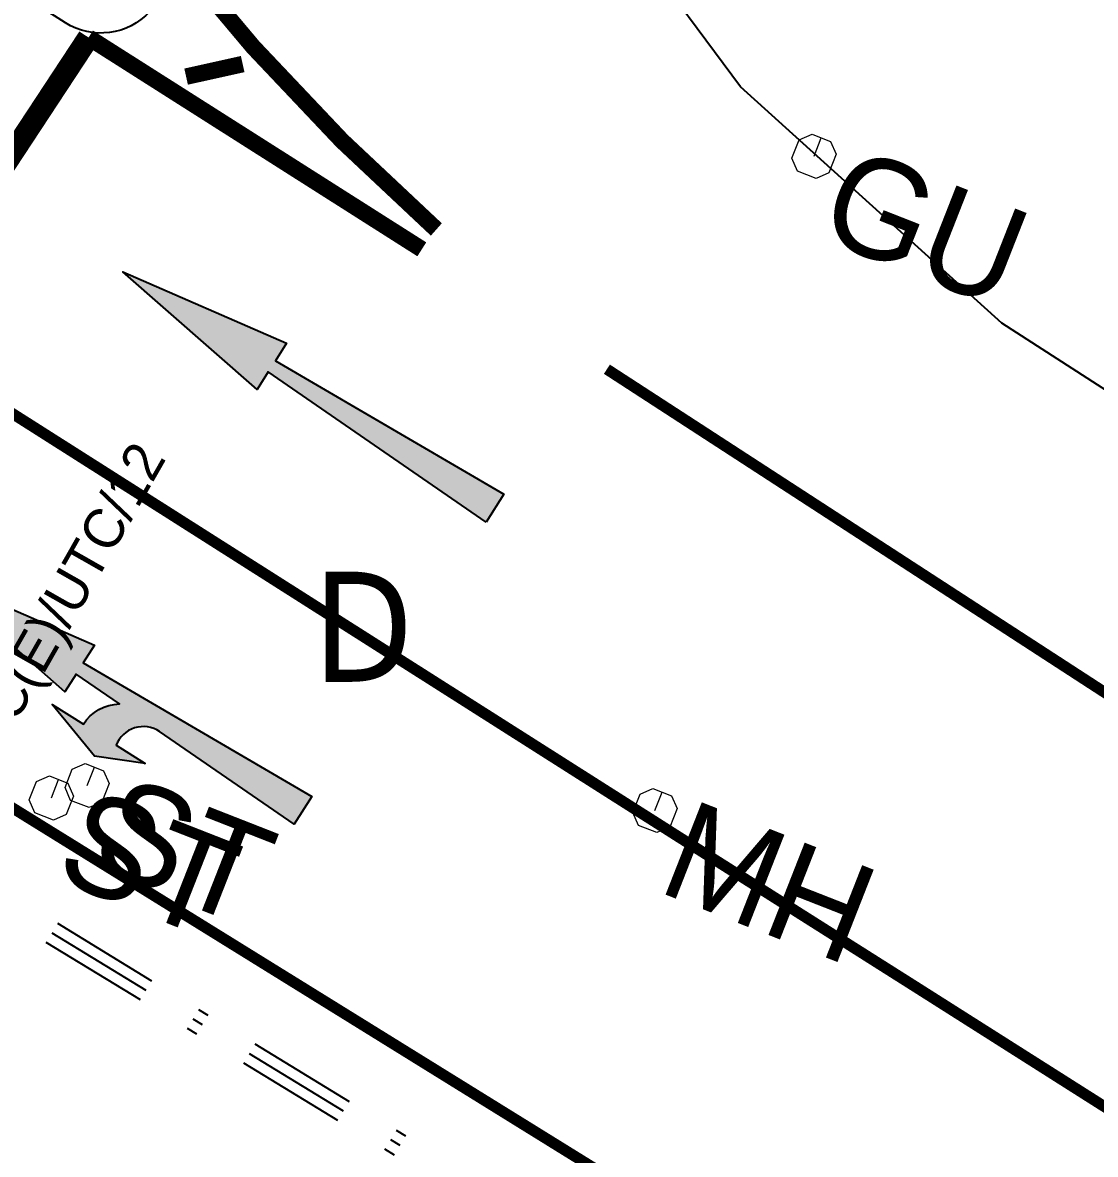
# Model space of a CAD drawing. Extents: x 421500 to 422711, y 436000 to 437000.
# Drawn here: x 421999.77 to 422009.5, y 436496.9 to 436507.17 of the extents above; entities that cross this region are included whole.
import ezdxf
from ezdxf.enums import TextEntityAlignment as Align

# ---------------------------------------------------------------- set-up
doc = ezdxf.new("R2010")
doc.units = 0
for name, pattern in [('1001', [2, 1, 0, 1]), ('1004', [6, 4, -2]), ('1009', [0.9, 0.6, -0.3]), ('1040', [2, 1, 0, 1]), ('XREF UTC_716709_AJB_1b$0$DASHDOT1', [2, 1, -0.5, 0, -0.5])]:
    doc.linetypes.add(name, pattern=pattern)
doc.layers.get('0').update_dxf_attribs({"color": 210})
doc.layers.add('716709-ExBase$0$LCCPoint Features', color=8, linetype='Continuous', lineweight=0)
for name, color, linetype in [('716709-ExBase$0$XC-LCCCarriageway', 251, 'Continuous'), ('Lines', 1, 'Continuous'), ('Pr-Kerb', 2, 'Continuous'), ('Pr-KerbEdge', 8, 'Continuous'), ('XREF UTC_716709_AJB_1b$0$du-UTCDUCT-C1', 42, 'XREF UTC_716709_AJB_1b$0$DASHDOT1'), ('XREF UTC_716709_AJB_1b$0$du-UTCDUCT-F1', 42, 'XREF UTC_716709_AJB_1b$0$DASHDOT1'), ('XREF UTC_716709_AJB_1b$0$du-UTCTEXT', 42, 'Continuous'), ('XREF UTC_716709_AJB_1b$0$phases', 6, 'Continuous')]:
    doc.layers.add(name, color=color, linetype=linetype)
doc.styles.add('716709-ExBase$0$Style-WORKING', font='WORKING.shx')
doc.styles.add('XREF UTC_716709_AJB_1b$0$KTS_TAHOMA', font='tahoma.ttf')
doc.styles.add('XREF UTC_716709_AJB_1b$0$Standard', font='txt')

# ---------------------------------------------------------------- blocks, each defined once
blk = doc.blocks.new('1038al4')
at = {"linetype": 'Continuous'}
h = blk.add_hatch(color=0, dxfattribs=at)
edge = h.paths.add_edge_path()
edge.add_arc((-0.359, 1.488), 0.264, 358.726, 461.1661)
edge.add_line((-0.41, 1.747), (-0.41, 1.435))
edge.add_line((-0.41, 1.435), (-0.6, 1.86))
edge.add_line((-0.6, 1.86), (-0.41, 2.435))
edge.add_line((-0.41, 2.435), (-0.41, 2.1))
edge.add_arc((-0.412, 1.696), 0.404, 34.1651, 89.7079, ccw=False)
edge.add_line((-0.078, 1.923), (-0.06, 2.4))
edge.add_line((-0.06, 2.4), (-0.25, 2.4))
edge.add_line((-0.25, 2.4), (0, 4))
edge.add_line((0, 4), (0.25, 2.4))
edge.add_line((0.25, 2.4), (0.06, 2.4))
edge.add_line((0.06, 2.4), (0.15, 0))
edge.add_line((0.15, 0), (-0.15, 0))
edge.add_line((-0.15, 0), (-0.094, 1.482))
at = {"color": 0, "linetype": 'Continuous'}
blk.add_lwpolyline([(-0.094, 1.482, 0.479335), (-0.41, 1.747), (-0.41, 1.435), (-0.6, 1.86), (-0.41, 2.435), (-0.41, 2.1, -0.24721), (-0.078, 1.923), (-0.06, 2.4), (-0.25, 2.4), (0, 4), (0.25, 2.4), (0.06, 2.4), (0.15, 0), (-0.15, 0), (-0.094, 1.482)], format="xyb", dxfattribs=at)
blk = doc.blocks.new('1038a4')
at = {"linetype": 'Continuous'}
blk.add_hatch(color=0, dxfattribs=at).paths.add_polyline_path([(-0.15, 0), (-0.06, 2.4), (-0.25, 2.4), (0, 4), (0.25, 2.4), (0.06, 2.4), (0.15, 0)])
at = {"color": 0, "linetype": 'Continuous'}
blk.add_lwpolyline([(-0.15, 0), (-0.06, 2.4), (-0.25, 2.4), (0, 4), (0.25, 2.4), (0.06, 2.4), (0.15, 0)], close=True, dxfattribs=at)
blk = doc.blocks.new('716709-ExBase$0$MSL1')
at = {"color": 0, "linetype": 'ByBlock', "lineweight": -2, "flags": 128}
blk.add_lwpolyline([(0, 0), (0, 1), (0.5, 1), (1, 0.5), (1, -0.5), (0.5, -1), (-0.5, -1), (-1, -0.5), (-1, 0.5), (-0.5, 1), (0, 1)], dxfattribs=at)

msp = doc.modelspace()

# ---------------------------------------------------------------- linework, layer by layer
at = {"layer": '716709-ExBase$0$XC-LCCCarriageway', "flags": 128}
for points in [[(422039.622, 436486.117), (422038.638, 436486.589), (422032.54, 436489.92), (422031.676, 436490.551), (422024.943, 436494.33), (422017.593, 436498.679), (422008.653, 436504.445), (422006.281, 436506.588), (422004.377, 436509.156), (422003.015, 436512.048), (422002.288, 436515.45), (422002.306, 436518.926), (422002.835, 436522.355), (422003.776, 436525.454), (422005.136, 436528.391), (422006.715, 436531.213)], [(422065.501, 436473.832), (422063.655, 436472.693), (422054.691, 436477.655), (422047.889, 436481.425), (422047.122, 436481.878), (422039.622, 436486.117), (422038.638, 436486.589), (422032.54, 436489.92), (422031.676, 436490.551), (422024.943, 436494.33), (422017.593, 436498.679), (422008.653, 436504.445), (422006.281, 436506.588), (422004.377, 436509.156), (422003.015, 436512.048), (422002.288, 436515.45), (422002.306, 436518.926), (422002.835, 436522.355), (422003.776, 436525.454), (422005.136, 436528.391), (422006.715, 436531.213)], [(422039.622, 436486.117), (422038.638, 436486.589), (422032.54, 436489.92), (422031.676, 436490.551), (422024.943, 436494.33), (422017.593, 436498.679), (422008.653, 436504.445), (422006.281, 436506.588), (422004.377, 436509.156), (422003.015, 436512.048), (422002.288, 436515.45), (422002.306, 436518.926), (422002.835, 436522.355), (422003.776, 436525.454), (422005.136, 436528.391), (422006.715, 436531.213)]]:
    msp.add_lwpolyline(points, dxfattribs=at)
at = {"layer": 'Lines', "linetype": '1004', "flags": 128}
for points, const_width in [([(422001.106, 436507.849, 0.044045), (422003.523, 436505.294, 0.044045)], 0.15), ([(422012.088, 436495.742, 0.000763), (422005.743, 436499.768), (421998.582, 436504.32)], 0.1)]:
    msp.add_lwpolyline(points, format="xyb", dxfattribs=dict(at, const_width=const_width))
at = {"layer": 'Lines', "linetype": '1001', "const_width": 0.2, "flags": 128}
msp.add_lwpolyline([(422000.368, 436507.036), (421997.588, 436502.81)], dxfattribs=at)
at = {"layer": 'Lines', "linetype": '1004', "flags": 128}
for points, const_width in [([(422003.391, 436505.114), (422000.368, 436507.036)], 0.15), ([(422013.456, 436498.579), (422005.07, 436504.026)], 0.1)]:
    msp.add_lwpolyline(points, dxfattribs=dict(at, const_width=const_width))
at = {"layer": 'Lines', "linetype": '1040', "const_width": 0.15, "flags": 128}
msp.add_lwpolyline([(422001.766, 436506.795), (422001.253, 436506.681)], dxfattribs=at)
at = {"layer": 'Lines', "linetype": '1009', "const_width": 0.1, "flags": 128}
msp.add_lwpolyline([(422005.151, 436496.653), (421998.521, 436500.762)], dxfattribs=at)
at = {"layer": 'Pr-Kerb', "flags": 128}
msp.add_lwpolyline([(422039.622, 436486.117), (422016.878, 436501.121, -0.052241), (422011.241, 436505.749), (422010.735, 436506.262, -0.404434), (422010.45, 436534.067, -0.049838), (422026.938, 436548.32), (422053.019, 436566.673, 0.005602), (422055.096, 436568.17), (422082.571, 436588.44, 0.01839), (422089.144, 436593.673, 0.008127), (422104.069, 436606.907, 0.021753), (422111.097, 436613.932), (422145.314, 436651.246), (422166.484, 436675.243)], format="xyb", dxfattribs=at)
msp.add_lwpolyline([(421992.6, 436512.927, 0.03888), (421996.237, 436516.221, -0.601622), (421997.259, 436515.939, 0.110299), (422000.954, 436508.043, -0.839964), (422000.158, 436507.17), (421992.645, 436511.946, -0.519672)], format="xyb", close=True, dxfattribs=at)
at = {"layer": 'Pr-KerbEdge', "flags": 128}
msp.add_lwpolyline([(422039.691, 436486.222), (422016.947, 436501.225, -0.052241), (422011.33, 436505.837), (422010.824, 436506.35, -0.404434), (422010.54, 436533.981, -0.049838), (422027.01, 436548.218), (422053.091, 436566.571, 0.005602), (422055.17, 436568.069), (422082.645, 436588.339, 0.01839), (422089.225, 436593.578, 0.008127), (422104.154, 436606.815, 0.021753), (422111.189, 436613.847), (422145.407, 436651.163), (422166.578, 436675.16)], format="xyb", dxfattribs=at)
at = {"layer": 'Pr-KerbEdge'}
msp.add_arc((422086.924, 436454.956), 118.125, 133.73212, 133.73212, dxfattribs=at)
at = {"layer": 'XREF UTC_716709_AJB_1b$0$du-UTCDUCT-C1', "flags": 128}
for points in [[(421998.294, 436500.094), (422004.639, 436496.215)], [(421998.242, 436500.008), (422004.587, 436496.13)], [(421998.19, 436499.923), (422004.535, 436496.045)]]:
    msp.add_lwpolyline(points, dxfattribs=at)
at = {"layer": 'XREF UTC_716709_AJB_1b$0$du-UTCDUCT-F1', "flags": 128}
msp.add_lwpolyline([(422017.717, 436501.501, -0.028282), (422014.38, 436503.758, -0.042529), (422012.393, 436505.558, -0.020471), (422009.422, 436509.023, -0.025601), (422007.311, 436512.001, -0.075878), (422006.44, 436513.983, -0.042589), (422005.762, 436517.765)], format="xyb", dxfattribs=at)

# ---------------------------------------------------------------- block references
at = {"layer": '716709-ExBase$0$LCCPoint Features', "xscale": 0.18, "yscale": 0.18, "zscale": 0.18, "rotation": 338.5807557840462}
for p in [(422006.949, 436505.958), (422006.949, 436505.958), (422000.355, 436500.248), (422000.355, 436500.248), (422000.031, 436500.135), (422000.031, 436500.135), (422005.506, 436500.021), (422005.506, 436500.021)]:
    msp.add_blockref('716709-ExBase$0$MSL1', p, dxfattribs=at)
at = {"layer": 'Lines'}
for name, p, rotation in [('1038a4', (422004.056, 436502.765), 57.55368802970204), ('1038al4', (422002.313, 436500.023), 57.55368802779353)]:
    msp.add_blockref(name, p, dxfattribs=dict(at, rotation=rotation))

# ---------------------------------------------------------------- texts
at = {"layer": '716709-ExBase$0$LCCPoint Features', "style": '716709-ExBase$0$Style-WORKING'}
for s, p in [('GU', (422007.283, 436506.069)), ('GU', (422007.283, 436506.069)), ('ST', (422000.688, 436500.359)), ('ST', (422000.688, 436500.359)), ('ST', (422000.364, 436500.246)), ('ST', (422000.364, 436500.246)), ('MH', (422005.839, 436500.132)), ('MH', (422005.839, 436500.132))]:
    msp.add_text(s, height=0.9, rotation=338.5808, dxfattribs=at).set_placement(p, align=Align.TOP_LEFT)
at = {"layer": 'XREF UTC_716709_AJB_1b$0$du-UTCTEXT', "style": 'XREF UTC_716709_AJB_1b$0$Standard'}
msp.add_text('SD3C(E)/UTC/12', height=0.36, rotation=60.3586, dxfattribs=at).set_placement((421999.239, 436499.987))
at = {"layer": 'XREF UTC_716709_AJB_1b$0$phases', "style": 'XREF UTC_716709_AJB_1b$0$KTS_TAHOMA'}
msp.add_text('D', height=1, dxfattribs=at).set_placement((422002.404, 436501.189))

doc.saveas('drawing.dxf')
